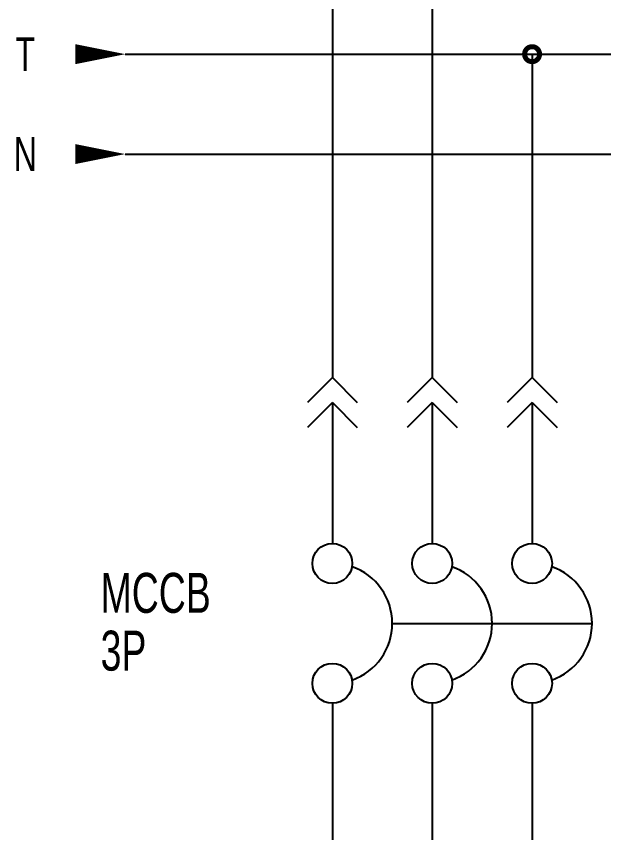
# Model space of a CAD drawing. Header units: millimetres. Extents: x 107 to 2900, y 85 to 3996.
# Drawn here: x 215.3 to 268.2, y 3067.4 to 3140.9 of the extents above; entities that cross this region are included whole.
import ezdxf
from ezdxf.enums import TextEntityAlignment as Align
from ezdxf.lldxf.tags import DXFTag

# ---------------------------------------------------------------- set-up
doc = ezdxf.new("R2010")
doc.units = ezdxf.units.MM
for name, color, linetype in [('1', 1, 'CENTER'), ('4', 133, 'Continuous'), ('6', 3, 'Continuous'), ('7', 7, 'Continuous'), ('LL', 7, 'Continuous')]:
    doc.layers.add(name, color=color, linetype=linetype)
doc.styles.add('ghs', font='NGULIM.TTF')
tags = doc.linetypes.add('CENTER', pattern=[2, 1.25, -0.25, 0.25, -0.25]).pattern_tags.tags
tags[10:11] = [DXFTag(74, 4), DXFTag(75, 0), DXFTag(340, '0'), DXFTag(46, 1.0), DXFTag(50, 0.0), DXFTag(44, 0.0), DXFTag(45, 0.0)]
tags[8:9] = [DXFTag(74, 4), DXFTag(75, 0), DXFTag(340, '0'), DXFTag(46, 1.0), DXFTag(50, 0.0), DXFTag(44, 0.0), DXFTag(45, 0.0)]
tags[6:7] = [DXFTag(74, 4), DXFTag(75, 0), DXFTag(340, '0'), DXFTag(46, 1.0), DXFTag(50, 0.0), DXFTag(44, 0.0), DXFTag(45, 0.0)]
tags[4:5] = [DXFTag(74, 4), DXFTag(75, 0), DXFTag(340, '0'), DXFTag(46, 1.0), DXFTag(50, 0.0), DXFTag(44, 0.0), DXFTag(45, 0.0)]
tags = doc.linetypes.add('HIDDEN', pattern=[0.375, 0.25, -0.125]).pattern_tags.tags
tags[6:7] = [DXFTag(74, 4), DXFTag(75, 0), DXFTag(340, '0'), DXFTag(46, 1.0), DXFTag(50, 0.0), DXFTag(44, 0.0), DXFTag(45, 0.0)]
tags[4:5] = [DXFTag(74, 4), DXFTag(75, 0), DXFTag(340, '0'), DXFTag(46, 1.0), DXFTag(50, 0.0), DXFTag(44, 0.0), DXFTag(45, 0.0)]

msp = doc.modelspace()

# ---------------------------------------------------------------- linework, layer by layer
at = {"color": 1, "linetype": 'Continuous'}
for p, q in [((243.776, 3108.364), (241.526, 3106.114)), ((243.776, 3108.364), (246.026, 3106.114)), ((252.776, 3108.364), (250.526, 3106.114)), ((252.776, 3108.364), (255.026, 3106.114)), ((261.776, 3108.364), (259.526, 3106.114)), ((261.776, 3108.364), (264.026, 3106.114)), ((243.776, 3106.114), (241.526, 3103.864)), ((243.776, 3106.114), (246.026, 3103.864)), ((252.776, 3106.114), (250.526, 3103.864)), ((252.776, 3106.114), (255.026, 3103.864)), ((261.776, 3106.114), (259.526, 3103.864)), ((261.776, 3106.114), (264.026, 3103.864))]:
    msp.add_line(p, q, dxfattribs=at)
at = {"color": 7, "linetype": 'Continuous'}
for centre in [(243.776, 3091.624), (252.776, 3091.624), (261.776, 3091.624), (243.776, 3080.824), (252.776, 3080.824), (261.776, 3080.824)]:
    msp.add_circle(centre, 1.8, dxfattribs=at)
for centre in [(243.776, 3086.224), (252.776, 3086.224), (261.776, 3086.224)]:
    msp.add_arc(centre, 5.4, 289.18814, 70.81186, dxfattribs=at)
at = {"layer": '1', "color": 7, "linetype": 'Continuous'}
for p, q in [((243.776, 3155.505), (243.776, 3108.364)), ((252.776, 3146.505), (252.776, 3108.364)), ((225.107, 3137.505), (292.23, 3137.505)), ((261.776, 3137.505), (261.776, 3108.364)), ((225.107, 3128.505), (292.23, 3128.505)), ((243.776, 3106.114), (243.776, 3093.424)), ((252.776, 3106.114), (252.776, 3093.424)), ((261.776, 3106.114), (261.776, 3093.424)), ((243.776, 3079.024), (243.776, 3051.223)), ((252.776, 3079.024), (252.776, 3051.223)), ((261.776, 3079.024), (261.776, 3051.223))]:
    msp.add_line(p, q, dxfattribs=at)
for points in [[(220.607, 3137.505, 1.8, 0, 0), (225.107, 3137.505, 0, 0, 0)], [(220.607, 3128.505, 1.8, 0, 0), (225.107, 3128.505, 0, 0, 0)]]:
    msp.add_lwpolyline(points, format="xyseb", dxfattribs=at)
at = {"layer": '6', "color": 7, "linetype": 'Continuous', "const_width": 0.45}
msp.add_lwpolyline([(261.101, 3137.505, 1), (262.451, 3137.505, 1)], format="xyb", close=True, dxfattribs=at)
at = {"layer": 'LL', "color": 7, "linetype": 'HIDDEN'}
msp.add_line((249.176, 3086.224), (267.176, 3086.224), dxfattribs=at)

# ---------------------------------------------------------------- texts
at = {"layer": '4', "color": 2, "linetype": 'Continuous', "style": 'ghs', "width": 0.7}
for s, p in [('T', (216.107, 3137.505)), ('N', (216.107, 3128.505))]:
    msp.add_text(s, height=3.06, dxfattribs=at).set_placement(p, align=Align.MIDDLE)
at = {"layer": '7', "color": 2, "linetype": 'Continuous', "style": 'ghs', "width": 0.7}
for s, p in [('MCCB', (222.895, 3087.176)), ('3P', (222.895, 3081.97))]:
    msp.add_text(s, height=3.6, dxfattribs=at).set_placement(p)

doc.saveas('drawing.dxf')
